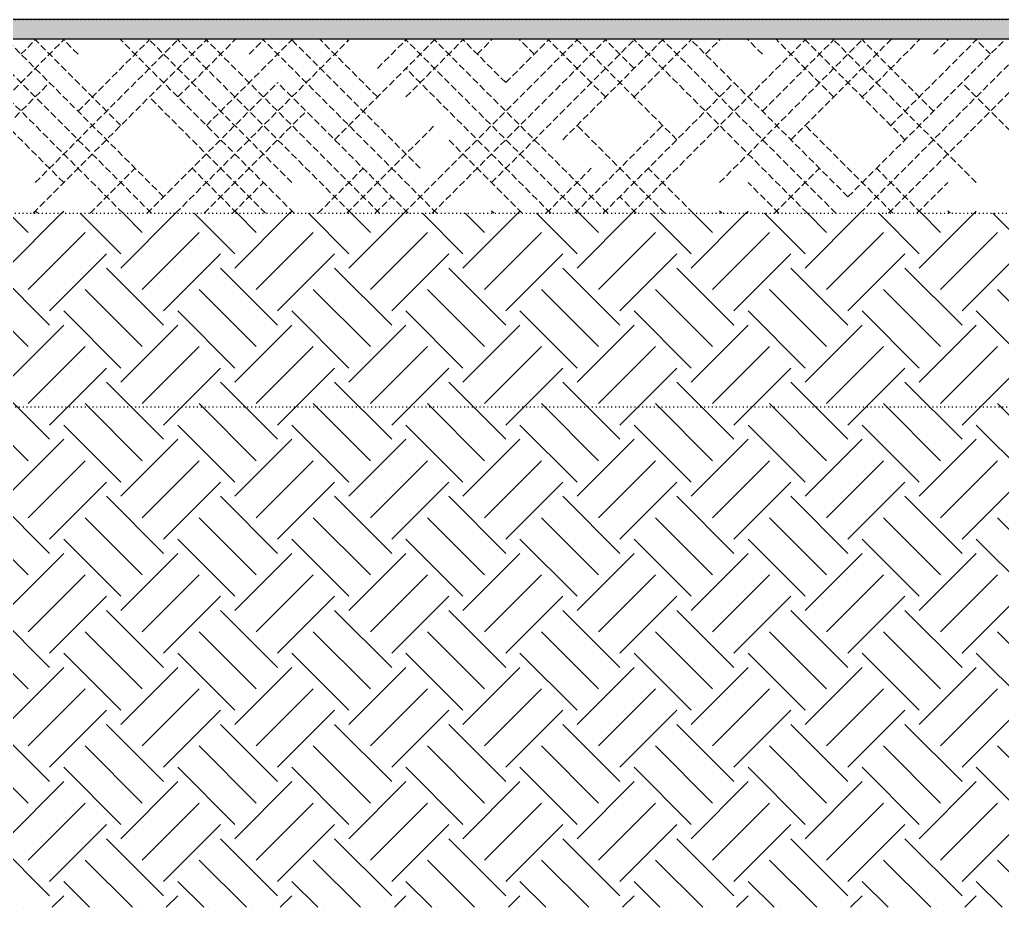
# Model space of a CAD drawing. Extents: x 37185 to 43130, y -8131 to -3926.
# Drawn here: x 41716.6 to 41818.2, y -5144.6 to -5052.9 of the extents above; entities that cross this region are included whole.
import ezdxf

# ---------------------------------------------------------------- set-up
doc = ezdxf.new("R2010")
doc.units = 0
doc.header["$MEASUREMENT"] = 0
doc.linetypes.add('ESTILO_TQS_0001', pattern=[1, 0.7, -0.3])
doc.linetypes.add('ESTILO_TQS_0002', pattern=[0.4, 0.1, -0.3])
for name, color, linetype in [('47', 15, 'CONTINUOUS'), ('67', 7, 'CONTINUOUS'), ('68', 4, 'CONTINUOUS'), ('96', 252, 'CONTINUOUS')]:
    doc.layers.add(name, color=color, linetype=linetype)

msp = doc.modelspace()

# ---------------------------------------------------------------- linework, layer by layer
at = {"layer": '47', "linetype": 'Continuous'}
for p, q in [((41715.31, -5078.53), (41720.97, -5072.87)), ((41717.52, -5074.85), (41715.54, -5072.87)), ((41727.1, -5077.06), (41722.91, -5072.87)), ((41727.1, -5078.53), (41732.76, -5072.87)), ((41729.31, -5074.85), (41727.33, -5072.87)), ((41738.88, -5077.06), (41734.69, -5072.87)), ((41738.88, -5078.53), (41744.54, -5072.87)), ((41741.09, -5074.85), (41739.11, -5072.87)), ((41750.67, -5077.06), (41746.48, -5072.87)), ((41750.67, -5078.53), (41756.33, -5072.87)), ((41752.88, -5074.85), (41750.9, -5072.87)), ((41762.45, -5077.06), (41758.26, -5072.87)), ((41762.45, -5078.53), (41768.11, -5072.87)), ((41764.66, -5074.85), (41762.68, -5072.87)), ((41774.24, -5077.06), (41770.05, -5072.87)), ((41774.24, -5078.53), (41779.9, -5072.87)), ((41776.45, -5074.85), (41774.47, -5072.87)), ((41786.02, -5077.06), (41781.83, -5072.87)), ((41786.02, -5078.53), (41791.68, -5072.87)), ((41788.23, -5074.85), (41786.25, -5072.87)), ((41797.81, -5077.06), (41793.62, -5072.87)), ((41797.81, -5078.53), (41803.47, -5072.87)), ((41800.02, -5074.85), (41798.04, -5072.87)), ((41809.59, -5077.06), (41805.4, -5072.87)), ((41809.59, -5078.53), (41815.25, -5072.87)), ((41811.8, -5074.85), (41809.82, -5072.87)), ((41821.38, -5077.06), (41817.19, -5072.87)), ((41717.52, -5080.74), (41723.41, -5074.85)), ((41729.31, -5080.74), (41735.2, -5074.85)), ((41741.09, -5080.74), (41746.98, -5074.85)), ((41752.88, -5080.74), (41758.77, -5074.85)), ((41764.66, -5080.74), (41770.55, -5074.85)), ((41776.45, -5080.74), (41782.34, -5074.85)), ((41788.23, -5080.74), (41794.12, -5074.85)), ((41800.02, -5080.74), (41805.91, -5074.85)), ((41811.8, -5080.74), (41817.69, -5074.85)), ((41719.73, -5082.95), (41725.62, -5077.06)), ((41731.52, -5082.95), (41737.41, -5077.06)), ((41743.3, -5082.95), (41749.19, -5077.06)), ((41755.09, -5082.95), (41760.98, -5077.06)), ((41766.87, -5082.95), (41772.76, -5077.06)), ((41778.66, -5082.95), (41784.55, -5077.06)), ((41790.44, -5082.95), (41796.33, -5077.06)), ((41802.23, -5082.95), (41808.12, -5077.06)), ((41814.01, -5082.95), (41819.9, -5077.06)), ((41719.73, -5084.43), (41713.84, -5078.53)), ((41731.52, -5084.43), (41725.62, -5078.53)), ((41743.3, -5084.43), (41737.41, -5078.53)), ((41755.09, -5084.43), (41749.19, -5078.53)), ((41766.87, -5084.43), (41760.98, -5078.53)), ((41778.66, -5084.43), (41772.76, -5078.53)), ((41790.44, -5084.43), (41784.55, -5078.53)), ((41802.23, -5084.43), (41796.33, -5078.53)), ((41814.01, -5084.43), (41808.12, -5078.53)), ((41717.52, -5086.64), (41711.63, -5080.74)), ((41729.31, -5086.64), (41723.41, -5080.74)), ((41741.09, -5086.64), (41735.2, -5080.74)), ((41752.88, -5086.64), (41746.98, -5080.74)), ((41764.66, -5086.64), (41758.77, -5080.74)), ((41776.45, -5086.64), (41770.55, -5080.74)), ((41788.23, -5086.64), (41782.34, -5080.74)), ((41800.02, -5086.64), (41794.12, -5080.74)), ((41811.8, -5086.64), (41805.91, -5080.74)), ((41823.59, -5086.64), (41817.69, -5080.74)), ((41727.1, -5088.85), (41721.2, -5082.95)), ((41738.88, -5088.85), (41732.99, -5082.95)), ((41750.67, -5088.85), (41744.77, -5082.95)), ((41762.45, -5088.85), (41756.56, -5082.95)), ((41774.24, -5088.85), (41768.34, -5082.95)), ((41786.02, -5088.85), (41780.13, -5082.95)), ((41797.81, -5088.85), (41791.91, -5082.95)), ((41809.59, -5088.85), (41803.7, -5082.95)), ((41821.38, -5088.85), (41815.48, -5082.95)), ((41715.31, -5090.32), (41721.2, -5084.43)), ((41727.1, -5090.32), (41732.99, -5084.43)), ((41738.88, -5090.32), (41744.77, -5084.43)), ((41750.67, -5090.32), (41756.56, -5084.43)), ((41762.45, -5090.32), (41768.34, -5084.43)), ((41774.24, -5090.32), (41780.13, -5084.43)), ((41786.02, -5090.32), (41791.91, -5084.43)), ((41797.81, -5090.32), (41803.7, -5084.43)), ((41809.59, -5090.32), (41815.48, -5084.43)), ((41717.52, -5092.53), (41723.41, -5086.64)), ((41729.31, -5092.53), (41735.2, -5086.64)), ((41741.09, -5092.53), (41746.98, -5086.64)), ((41752.88, -5092.53), (41758.77, -5086.64)), ((41764.66, -5092.53), (41770.55, -5086.64)), ((41776.45, -5092.53), (41782.34, -5086.64)), ((41788.23, -5092.53), (41794.12, -5086.64)), ((41800.02, -5092.53), (41805.91, -5086.64)), ((41811.8, -5092.53), (41817.69, -5086.64)), ((41719.73, -5094.74), (41725.62, -5088.85)), ((41731.52, -5094.74), (41737.41, -5088.85)), ((41743.3, -5094.74), (41749.19, -5088.85)), ((41755.09, -5094.74), (41760.98, -5088.85)), ((41766.87, -5094.74), (41772.76, -5088.85)), ((41778.66, -5094.74), (41784.55, -5088.85)), ((41790.44, -5094.74), (41796.33, -5088.85)), ((41802.23, -5094.74), (41808.12, -5088.85)), ((41814.01, -5094.74), (41819.9, -5088.85)), ((41719.73, -5096.21), (41713.84, -5090.32)), ((41731.52, -5096.21), (41725.62, -5090.32)), ((41743.3, -5096.21), (41737.41, -5090.32)), ((41755.09, -5096.21), (41749.19, -5090.32)), ((41766.87, -5096.21), (41760.98, -5090.32)), ((41778.66, -5096.21), (41772.76, -5090.32)), ((41790.44, -5096.21), (41784.55, -5090.32)), ((41802.23, -5096.21), (41796.33, -5090.32)), ((41814.01, -5096.21), (41808.12, -5090.32)), ((41717.52, -5098.42), (41711.63, -5092.53)), ((41729.31, -5098.42), (41723.41, -5092.53)), ((41741.09, -5098.42), (41735.2, -5092.53)), ((41752.88, -5098.42), (41746.98, -5092.53)), ((41764.66, -5098.42), (41758.77, -5092.53)), ((41776.45, -5098.42), (41770.55, -5092.53)), ((41788.23, -5098.42), (41782.34, -5092.53)), ((41800.02, -5098.42), (41794.12, -5092.53)), ((41811.8, -5098.42), (41805.91, -5092.53)), ((41823.59, -5098.42), (41817.69, -5092.53)), ((41727.1, -5100.63), (41721.2, -5094.74)), ((41738.88, -5100.63), (41732.99, -5094.74)), ((41750.67, -5100.63), (41744.77, -5094.74)), ((41762.45, -5100.63), (41756.56, -5094.74)), ((41774.24, -5100.63), (41768.34, -5094.74)), ((41786.02, -5100.63), (41780.13, -5094.74)), ((41797.81, -5100.63), (41791.91, -5094.74)), ((41809.59, -5100.63), (41803.7, -5094.74)), ((41821.38, -5100.63), (41815.48, -5094.74)), ((41715.31, -5102.1), (41721.2, -5096.21)), ((41727.1, -5102.1), (41732.99, -5096.21)), ((41738.88, -5102.1), (41744.77, -5096.21)), ((41750.67, -5102.1), (41756.56, -5096.21)), ((41762.45, -5102.1), (41768.34, -5096.21)), ((41774.24, -5102.1), (41780.13, -5096.21)), ((41786.02, -5102.1), (41791.91, -5096.21)), ((41797.81, -5102.1), (41803.7, -5096.21)), ((41809.59, -5102.1), (41815.48, -5096.21)), ((41717.52, -5104.31), (41723.41, -5098.42)), ((41729.31, -5104.31), (41735.2, -5098.42)), ((41741.09, -5104.31), (41746.98, -5098.42)), ((41752.88, -5104.31), (41758.77, -5098.42)), ((41764.66, -5104.31), (41770.55, -5098.42)), ((41776.45, -5104.31), (41782.34, -5098.42)), ((41788.23, -5104.31), (41794.12, -5098.42)), ((41800.02, -5104.31), (41805.91, -5098.42)), ((41811.8, -5104.31), (41817.69, -5098.42)), ((41719.73, -5106.52), (41725.62, -5100.63)), ((41731.52, -5106.52), (41737.41, -5100.63)), ((41743.3, -5106.52), (41749.19, -5100.63)), ((41755.09, -5106.52), (41760.98, -5100.63)), ((41766.87, -5106.52), (41772.76, -5100.63)), ((41778.66, -5106.52), (41784.55, -5100.63)), ((41790.44, -5106.52), (41796.33, -5100.63)), ((41802.23, -5106.52), (41808.12, -5100.63)), ((41814.01, -5106.52), (41819.9, -5100.63)), ((41719.73, -5108), (41713.84, -5102.1)), ((41731.52, -5108), (41725.62, -5102.1)), ((41743.3, -5108), (41737.41, -5102.1)), ((41755.09, -5108), (41749.19, -5102.1)), ((41766.87, -5108), (41760.98, -5102.1)), ((41778.66, -5108), (41772.76, -5102.1)), ((41790.44, -5108), (41784.55, -5102.1)), ((41802.23, -5108), (41796.33, -5102.1)), ((41814.01, -5108), (41808.12, -5102.1)), ((41717.52, -5110.21), (41711.63, -5104.31)), ((41729.31, -5110.21), (41723.41, -5104.31)), ((41741.09, -5110.21), (41735.2, -5104.31)), ((41752.88, -5110.21), (41746.98, -5104.31)), ((41764.66, -5110.21), (41758.77, -5104.31)), ((41776.45, -5110.21), (41770.55, -5104.31)), ((41788.23, -5110.21), (41782.34, -5104.31)), ((41800.02, -5110.21), (41794.12, -5104.31)), ((41811.8, -5110.21), (41805.91, -5104.31)), ((41823.59, -5110.21), (41817.69, -5104.31)), ((41727.1, -5112.42), (41721.2, -5106.52)), ((41738.88, -5112.42), (41732.99, -5106.52)), ((41750.67, -5112.42), (41744.77, -5106.52)), ((41762.45, -5112.42), (41756.56, -5106.52)), ((41774.24, -5112.42), (41768.34, -5106.52)), ((41786.02, -5112.42), (41780.13, -5106.52)), ((41797.81, -5112.42), (41791.91, -5106.52)), ((41809.59, -5112.42), (41803.7, -5106.52)), ((41821.38, -5112.42), (41815.48, -5106.52)), ((41715.31, -5113.89), (41721.2, -5108)), ((41727.1, -5113.89), (41732.99, -5108)), ((41738.88, -5113.89), (41744.77, -5108)), ((41750.67, -5113.89), (41756.56, -5108)), ((41762.45, -5113.89), (41768.34, -5108)), ((41774.24, -5113.89), (41780.13, -5108)), ((41786.02, -5113.89), (41791.91, -5108)), ((41797.81, -5113.89), (41803.7, -5108)), ((41809.59, -5113.89), (41815.48, -5108)), ((41717.52, -5116.1), (41723.41, -5110.21)), ((41729.31, -5116.1), (41735.2, -5110.21)), ((41741.09, -5116.1), (41746.98, -5110.21)), ((41752.88, -5116.1), (41758.77, -5110.21)), ((41764.66, -5116.1), (41770.55, -5110.21)), ((41776.45, -5116.1), (41782.34, -5110.21)), ((41788.23, -5116.1), (41794.12, -5110.21)), ((41800.02, -5116.1), (41805.91, -5110.21)), ((41811.8, -5116.1), (41817.69, -5110.21)), ((41719.73, -5118.31), (41725.62, -5112.42)), ((41731.52, -5118.31), (41737.41, -5112.42)), ((41743.3, -5118.31), (41749.19, -5112.42)), ((41755.09, -5118.31), (41760.98, -5112.42)), ((41766.87, -5118.31), (41772.76, -5112.42)), ((41778.66, -5118.31), (41784.55, -5112.42)), ((41790.44, -5118.31), (41796.33, -5112.42)), ((41802.23, -5118.31), (41808.12, -5112.42)), ((41814.01, -5118.31), (41819.9, -5112.42)), ((41719.73, -5119.78), (41713.84, -5113.89)), ((41731.52, -5119.78), (41725.62, -5113.89)), ((41743.3, -5119.78), (41737.41, -5113.89)), ((41755.09, -5119.78), (41749.19, -5113.89)), ((41766.87, -5119.78), (41760.98, -5113.89)), ((41778.66, -5119.78), (41772.76, -5113.89)), ((41790.44, -5119.78), (41784.55, -5113.89)), ((41802.23, -5119.78), (41796.33, -5113.89)), ((41814.01, -5119.78), (41808.12, -5113.89)), ((41717.52, -5121.99), (41711.63, -5116.1)), ((41729.31, -5121.99), (41723.41, -5116.1)), ((41741.09, -5121.99), (41735.2, -5116.1)), ((41752.88, -5121.99), (41746.98, -5116.1)), ((41764.66, -5121.99), (41758.77, -5116.1)), ((41776.45, -5121.99), (41770.55, -5116.1)), ((41788.23, -5121.99), (41782.34, -5116.1)), ((41800.02, -5121.99), (41794.12, -5116.1)), ((41811.8, -5121.99), (41805.91, -5116.1)), ((41823.59, -5121.99), (41817.69, -5116.1)), ((41727.1, -5124.2), (41721.2, -5118.31)), ((41738.88, -5124.2), (41732.99, -5118.31)), ((41750.67, -5124.2), (41744.77, -5118.31)), ((41762.45, -5124.2), (41756.56, -5118.31)), ((41774.24, -5124.2), (41768.34, -5118.31)), ((41786.02, -5124.2), (41780.13, -5118.31)), ((41797.81, -5124.2), (41791.91, -5118.31)), ((41809.59, -5124.2), (41803.7, -5118.31)), ((41821.38, -5124.2), (41815.48, -5118.31)), ((41715.31, -5125.67), (41721.2, -5119.78)), ((41727.1, -5125.67), (41732.99, -5119.78)), ((41738.88, -5125.67), (41744.77, -5119.78)), ((41750.67, -5125.67), (41756.56, -5119.78)), ((41762.45, -5125.67), (41768.34, -5119.78)), ((41774.24, -5125.67), (41780.13, -5119.78)), ((41786.02, -5125.67), (41791.91, -5119.78)), ((41797.81, -5125.67), (41803.7, -5119.78)), ((41809.59, -5125.67), (41815.48, -5119.78)), ((41717.52, -5127.88), (41723.41, -5121.99)), ((41729.31, -5127.88), (41735.2, -5121.99)), ((41741.09, -5127.88), (41746.98, -5121.99)), ((41752.88, -5127.88), (41758.77, -5121.99)), ((41764.66, -5127.88), (41770.55, -5121.99)), ((41776.45, -5127.88), (41782.34, -5121.99)), ((41788.23, -5127.88), (41794.12, -5121.99)), ((41800.02, -5127.88), (41805.91, -5121.99)), ((41811.8, -5127.88), (41817.69, -5121.99)), ((41719.73, -5130.09), (41725.62, -5124.2)), ((41731.52, -5130.09), (41737.41, -5124.2)), ((41743.3, -5130.09), (41749.19, -5124.2)), ((41755.09, -5130.09), (41760.98, -5124.2)), ((41766.87, -5130.09), (41772.76, -5124.2)), ((41778.66, -5130.09), (41784.55, -5124.2)), ((41790.44, -5130.09), (41796.33, -5124.2)), ((41802.23, -5130.09), (41808.12, -5124.2)), ((41814.01, -5130.09), (41819.9, -5124.2)), ((41719.73, -5131.57), (41713.84, -5125.67)), ((41731.52, -5131.57), (41725.62, -5125.67)), ((41743.3, -5131.57), (41737.41, -5125.67)), ((41755.09, -5131.57), (41749.19, -5125.67)), ((41766.87, -5131.57), (41760.98, -5125.67)), ((41778.66, -5131.57), (41772.76, -5125.67)), ((41790.44, -5131.57), (41784.55, -5125.67)), ((41802.23, -5131.57), (41796.33, -5125.67)), ((41814.01, -5131.57), (41808.12, -5125.67)), ((41717.52, -5133.78), (41711.63, -5127.88)), ((41729.31, -5133.78), (41723.41, -5127.88)), ((41741.09, -5133.78), (41735.2, -5127.88)), ((41752.88, -5133.78), (41746.98, -5127.88)), ((41764.66, -5133.78), (41758.77, -5127.88)), ((41776.45, -5133.78), (41770.55, -5127.88)), ((41788.23, -5133.78), (41782.34, -5127.88)), ((41800.02, -5133.78), (41794.12, -5127.88)), ((41811.8, -5133.78), (41805.91, -5127.88)), ((41823.59, -5133.78), (41817.69, -5127.88)), ((41727.1, -5135.99), (41721.2, -5130.09)), ((41738.88, -5135.99), (41732.99, -5130.09)), ((41750.67, -5135.99), (41744.77, -5130.09)), ((41762.45, -5135.99), (41756.56, -5130.09)), ((41774.24, -5135.99), (41768.34, -5130.09)), ((41786.02, -5135.99), (41780.13, -5130.09)), ((41797.81, -5135.99), (41791.91, -5130.09)), ((41809.59, -5135.99), (41803.7, -5130.09)), ((41821.38, -5135.99), (41815.48, -5130.09)), ((41715.31, -5137.46), (41721.2, -5131.57)), ((41727.1, -5137.46), (41732.99, -5131.57)), ((41738.88, -5137.46), (41744.77, -5131.57)), ((41750.67, -5137.46), (41756.56, -5131.57)), ((41762.45, -5137.46), (41768.34, -5131.57)), ((41774.24, -5137.46), (41780.13, -5131.57)), ((41786.02, -5137.46), (41791.91, -5131.57)), ((41797.81, -5137.46), (41803.7, -5131.57)), ((41809.59, -5137.46), (41815.48, -5131.57)), ((41717.52, -5139.67), (41723.41, -5133.78)), ((41729.31, -5139.67), (41735.2, -5133.78)), ((41741.09, -5139.67), (41746.98, -5133.78)), ((41752.88, -5139.67), (41758.77, -5133.78)), ((41764.66, -5139.67), (41770.55, -5133.78)), ((41776.45, -5139.67), (41782.34, -5133.78)), ((41788.23, -5139.67), (41794.12, -5133.78)), ((41800.02, -5139.67), (41805.91, -5133.78)), ((41811.8, -5139.67), (41817.69, -5133.78)), ((41719.73, -5141.88), (41725.62, -5135.99)), ((41731.52, -5141.88), (41737.41, -5135.99)), ((41743.3, -5141.88), (41749.19, -5135.99)), ((41755.09, -5141.88), (41760.98, -5135.99)), ((41766.87, -5141.88), (41772.76, -5135.99)), ((41778.66, -5141.88), (41784.55, -5135.99)), ((41790.44, -5141.88), (41796.33, -5135.99)), ((41802.23, -5141.88), (41808.12, -5135.99)), ((41814.01, -5141.88), (41819.9, -5135.99)), ((41719.73, -5143.35), (41713.84, -5137.46)), ((41731.52, -5143.35), (41725.62, -5137.46)), ((41743.3, -5143.35), (41737.41, -5137.46)), ((41755.09, -5143.35), (41749.19, -5137.46)), ((41766.87, -5143.35), (41760.98, -5137.46)), ((41778.66, -5143.35), (41772.76, -5137.46)), ((41790.44, -5143.35), (41784.55, -5137.46)), ((41802.23, -5143.35), (41796.33, -5137.46)), ((41814.01, -5143.35), (41808.12, -5137.46)), ((41728.3, -5144.55), (41723.41, -5139.67)), ((41740.08, -5144.55), (41735.2, -5139.67)), ((41751.87, -5144.55), (41746.98, -5139.67)), ((41763.65, -5144.55), (41758.77, -5139.67)), ((41775.44, -5144.55), (41770.55, -5139.67)), ((41787.22, -5144.55), (41782.34, -5139.67)), ((41799.01, -5144.55), (41794.12, -5139.67)), ((41810.79, -5144.55), (41805.91, -5139.67)), ((41822.58, -5144.55), (41817.69, -5139.67)), ((41723.88, -5144.55), (41721.2, -5141.88)), ((41735.66, -5144.55), (41732.99, -5141.88)), ((41747.45, -5144.55), (41744.77, -5141.88)), ((41759.23, -5144.55), (41756.56, -5141.88)), ((41771.02, -5144.55), (41768.34, -5141.88)), ((41782.8, -5144.55), (41780.13, -5141.88)), ((41794.59, -5144.55), (41791.91, -5141.88)), ((41806.37, -5144.55), (41803.7, -5141.88)), ((41818.16, -5144.55), (41815.48, -5141.88)), ((41720.01, -5144.55), (41721.2, -5143.35)), ((41731.79, -5144.55), (41732.99, -5143.35)), ((41743.58, -5144.55), (41744.77, -5143.35)), ((41755.36, -5144.55), (41756.56, -5143.35)), ((41767.15, -5144.55), (41768.34, -5143.35)), ((41778.93, -5144.55), (41780.13, -5143.35)), ((41790.72, -5144.55), (41791.91, -5143.35)), ((41802.5, -5144.55), (41803.7, -5143.35)), ((41814.29, -5144.55), (41815.48, -5143.35)), ((41717.06, -5144.55), (41717.06, -5144.55)), ((41720.93, -5144.55), (41720.93, -5144.55)), ((41724.42, -5144.55), (41724.42, -5144.55)), ((41728.84, -5144.55), (41728.84, -5144.55)), ((41732.71, -5144.55), (41732.71, -5144.55)), ((41736.21, -5144.55), (41736.21, -5144.55)), ((41740.63, -5144.55), (41740.63, -5144.55)), ((41744.5, -5144.55), (41744.5, -5144.55)), ((41747.99, -5144.55), (41747.99, -5144.55)), ((41752.41, -5144.55), (41752.41, -5144.55)), ((41756.28, -5144.55), (41756.28, -5144.55)), ((41759.78, -5144.55), (41759.78, -5144.55)), ((41764.2, -5144.55), (41764.2, -5144.55)), ((41768.07, -5144.55), (41768.07, -5144.55)), ((41771.57, -5144.55), (41771.57, -5144.55)), ((41775.98, -5144.55), (41775.98, -5144.55)), ((41779.86, -5144.55), (41779.86, -5144.55)), ((41783.35, -5144.55), (41783.35, -5144.55)), ((41787.77, -5144.55), (41787.77, -5144.55)), ((41791.64, -5144.55), (41791.64, -5144.55)), ((41795.14, -5144.55), (41795.14, -5144.55)), ((41799.55, -5144.55), (41799.55, -5144.55)), ((41803.43, -5144.55), (41803.43, -5144.55)), ((41806.92, -5144.55), (41806.92, -5144.55)), ((41811.34, -5144.55), (41811.34, -5144.55)), ((41815.21, -5144.55), (41815.21, -5144.55))]:
    msp.add_line(p, q, dxfattribs=at)
at = {"layer": '67', "linetype": 'ESTILO_TQS_0002'}
for p, q in [((40217.75, -5052.87), (42548.32, -5052.87)), ((40217.75, -5072.87), (42548.32, -5072.87)), ((40793.37, -5092.87), (42548.32, -5092.87))]:
    msp.add_line(p, q, dxfattribs=at)
at = {"layer": '68', "linetype": 'ESTILO_TQS_0001'}
for p, q in [((41703.29, -5072.87), (41721.29, -5054.87)), ((41721.2, -5069.7), (41706.38, -5054.87)), ((41727.33, -5072.87), (41709.33, -5054.87)), ((41730.27, -5072.87), (41712.37, -5054.96)), ((41731.52, -5071.17), (41715.22, -5054.87)), ((41716.78, -5056.44), (41718.35, -5054.87)), ((41718.03, -5072.87), (41736.03, -5054.87)), ((41727.1, -5063.8), (41718.17, -5054.87)), ((41718.26, -5069.7), (41733.08, -5054.87)), ((41722.68, -5056.44), (41721.11, -5054.87)), ((41722.68, -5062.33), (41730.13, -5054.87)), ((41745.01, -5072.87), (41727.01, -5054.87)), ((41727.1, -5054.96), (41727.19, -5054.87)), ((41744.77, -5069.7), (41729.95, -5054.87)), ((41732.76, -5072.87), (41750.67, -5054.96)), ((41750.9, -5072.87), (41732.9, -5054.87)), ((41732.99, -5060.86), (41738.97, -5054.87)), ((41735.94, -5063.8), (41744.86, -5054.87)), ((41753.84, -5072.87), (41735.94, -5054.96)), ((41740.35, -5056.44), (41741.92, -5054.87)), ((41759.74, -5072.87), (41741.74, -5054.87)), ((41758.03, -5068.22), (41744.68, -5054.87)), ((41753.61, -5060.86), (41747.63, -5054.87)), ((41749.19, -5065.28), (41759.6, -5054.87)), ((41753.61, -5057.91), (41756.65, -5054.87)), ((41756.33, -5072.87), (41774.24, -5054.96)), ((41774.47, -5072.87), (41756.47, -5054.87)), ((41756.56, -5060.86), (41762.54, -5054.87)), ((41759.27, -5072.87), (41777.27, -5054.87)), ((41777.41, -5072.87), (41759.51, -5054.96)), ((41766.87, -5059.38), (41762.36, -5054.87)), ((41763.92, -5056.44), (41765.49, -5054.87)), ((41765.4, -5069.7), (41780.22, -5054.87)), ((41766.87, -5059.38), (41771.38, -5054.87)), ((41769.82, -5056.44), (41768.25, -5054.87)), ((41777.18, -5060.86), (41771.2, -5054.87)), ((41772.76, -5065.28), (41783.17, -5054.87)), ((41784.55, -5065.28), (41774.15, -5054.87)), ((41780.13, -5057.91), (41777.09, -5054.87)), ((41779.9, -5072.87), (41797.81, -5054.96)), ((41798.04, -5072.87), (41780.04, -5054.87)), ((41780.13, -5060.86), (41786.11, -5054.87)), ((41800.99, -5072.87), (41783.08, -5054.96)), ((41802.23, -5071.17), (41785.93, -5054.87)), ((41787.5, -5056.44), (41789.06, -5054.87)), ((41788.97, -5069.7), (41803.79, -5054.87)), ((41793.39, -5056.44), (41791.82, -5054.87)), ((41793.39, -5062.33), (41800.84, -5054.87)), ((41800.75, -5060.86), (41794.77, -5054.87)), ((41796.33, -5065.28), (41806.74, -5054.87)), ((41808.12, -5065.28), (41797.72, -5054.87)), ((41815.48, -5069.7), (41800.66, -5054.87)), ((41802.23, -5071.17), (41818.52, -5054.87)), ((41803.47, -5072.87), (41821.38, -5054.96)), ((41811.07, -5062.33), (41803.61, -5054.87)), ((41803.7, -5060.86), (41809.68, -5054.87)), ((41806.41, -5072.87), (41824.41, -5054.87)), ((41806.65, -5054.96), (41806.56, -5054.87)), ((41806.65, -5063.8), (41815.58, -5054.87)), ((41811.07, -5056.44), (41812.63, -5054.87)), ((41816.96, -5056.44), (41815.39, -5054.87)), ((41771.52, -5072.87), (41756.56, -5057.91)), ((41706.24, -5072.87), (41719.73, -5059.38)), ((41729.81, -5072.87), (41743.3, -5059.38)), ((41756.79, -5072.87), (41743.3, -5059.38)), ((41776.95, -5072.87), (41790.44, -5059.38)), ((41827.5, -5072.87), (41814.01, -5059.38)), ((41742.06, -5072.87), (41730.04, -5060.86)), ((41735.7, -5072.87), (41746.25, -5062.33)), ((41750.44, -5072.87), (41759.51, -5063.8)), ((41774.01, -5072.87), (41783.08, -5063.8)), ((41783.31, -5072.87), (41774.24, -5063.8)), ((41806.88, -5072.87), (41797.81, -5063.8)), ((41768.58, -5072.87), (41760.98, -5065.28)), ((41723.92, -5072.87), (41728.57, -5068.22)), ((41739.11, -5072.87), (41734.46, -5068.22)), ((41747.49, -5072.87), (41752.14, -5068.22)), ((41771.06, -5072.87), (41775.71, -5068.22)), ((41786.25, -5072.87), (41781.6, -5068.22)), ((41794.63, -5072.87), (41799.28, -5068.22)), ((41809.82, -5072.87), (41805.17, -5068.22)), ((41738.65, -5072.87), (41741.83, -5069.7)), ((41795.09, -5072.87), (41791.91, -5069.7)), ((41809.36, -5072.87), (41812.54, -5069.7)), ((41753.38, -5072.87), (41755.09, -5071.17)), ((41780.36, -5072.87), (41778.66, -5071.17)), ((41718.49, -5072.87), (41718.26, -5072.64)), ((41720.97, -5072.87), (41721.2, -5072.64)), ((41721.44, -5072.87), (41721.44, -5072.87)), ((41724.38, -5072.87), (41724.38, -5072.87)), ((41726.86, -5072.87), (41726.86, -5072.87)), ((41733.22, -5072.87), (41733.22, -5072.87)), ((41736.17, -5072.87), (41736.17, -5072.87)), ((41741.6, -5072.87), (41741.6, -5072.87)), ((41744.54, -5072.87), (41744.77, -5072.64)), ((41747.95, -5072.87), (41747.95, -5072.87)), ((41762.22, -5072.87), (41762.22, -5072.87)), ((41762.68, -5072.87), (41762.68, -5072.87)), ((41765.17, -5072.87), (41765.17, -5072.87)), ((41765.63, -5072.87), (41765.4, -5072.64)), ((41768.11, -5072.87), (41768.34, -5072.64)), ((41782.84, -5072.87), (41782.84, -5072.87)), ((41785.79, -5072.87), (41785.79, -5072.87)), ((41788.74, -5072.87), (41788.74, -5072.87)), ((41789.2, -5072.87), (41788.97, -5072.64)), ((41791.68, -5072.87), (41791.91, -5072.64)), ((41792.15, -5072.87), (41792.15, -5072.87)), ((41797.58, -5072.87), (41797.58, -5072.87)), ((41800.52, -5072.87), (41800.52, -5072.87)), ((41803.93, -5072.87), (41803.93, -5072.87)), ((41812.31, -5072.87), (41812.31, -5072.87)), ((41812.77, -5072.87), (41812.54, -5072.64)), ((41815.25, -5072.87), (41815.48, -5072.64)), ((41815.72, -5072.87), (41815.72, -5072.87))]:
    msp.add_line(p, q, dxfattribs=at)
at = {"layer": '96', "linetype": 'Continuous'}
msp.add_lwpolyline([(40920.65, -5052.87), (40920.65, -5054.87), (42391.82, -5054.87), (42391.82, -5052.87), (40920.65, -5052.87)], dxfattribs=at)
msp.add_lwpolyline([(40920.65, -5052.87), (40920.65, -5054.87), (42391.82, -5054.87), (42391.82, -5052.87), (40920.65, -5052.87)], dxfattribs=at)
for points in [[(40920.65, -5052.87), (40920.65, -5054.87), (42391.82, -5054.87)], [(40920.65, -5052.87), (42391.82, -5054.87), (42391.82, -5052.87)], [(40920.65, -5052.87), (42391.82, -5052.87), (40920.65, -5052.87)], [(40920.65, -5052.87), (40920.65, -5054.87), (42391.82, -5054.87)], [(40920.65, -5052.87), (42391.82, -5054.87), (42391.82, -5052.87)], [(40920.65, -5052.87), (42391.82, -5052.87), (40920.65, -5052.87)]]:
    msp.add_solid(points, dxfattribs=at)

doc.saveas('drawing.dxf')
